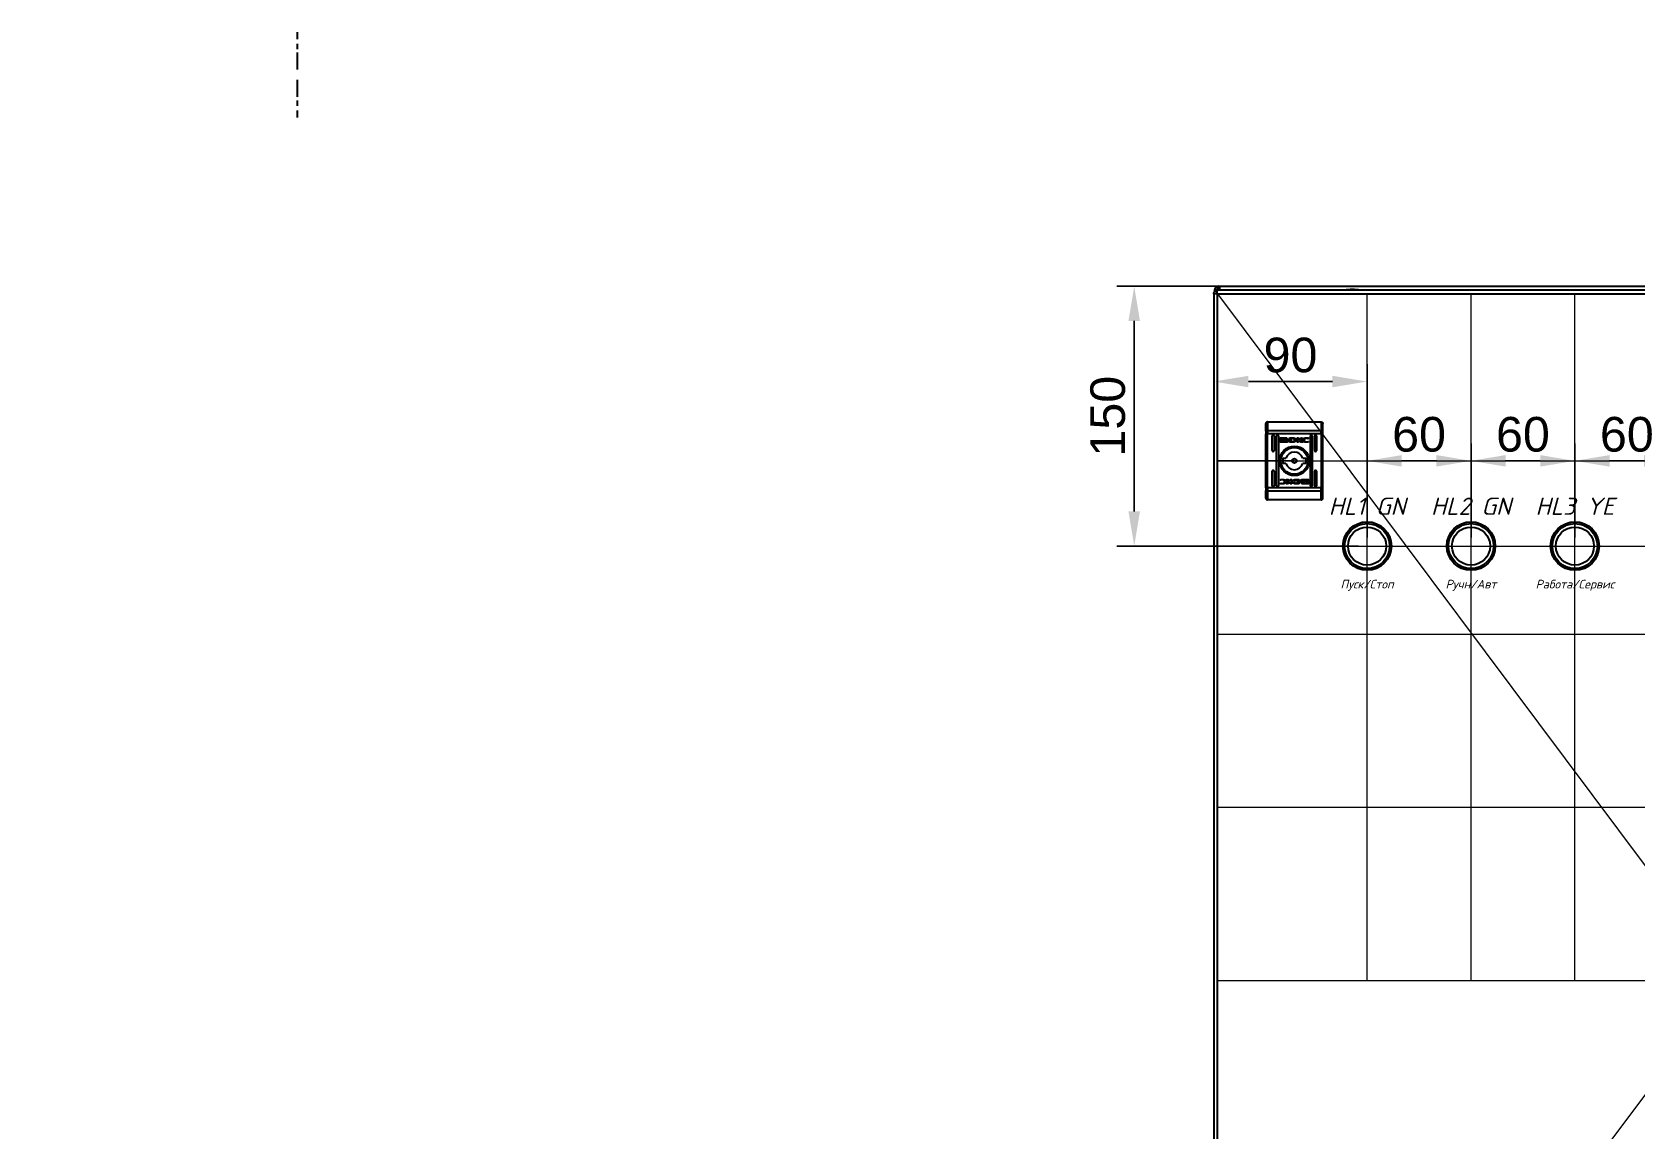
# Model space of a CAD drawing. Header units: millimetres. Extents: x 0 to 53000, y -591 to 24400.
# Drawn here: x 9194 to 10121, y 2709 to 3344 of the extents above; entities that cross this region are included whole.
import ezdxf
from ezdxf.enums import TextEntityAlignment as Align

# ---------------------------------------------------------------- set-up
doc = ezdxf.new("R2010")
doc.units = ezdxf.units.MM
doc.layers.add('Основная', color=7, linetype='Continuous', lineweight=30)
doc.layers.add('Привязки', color=2, linetype='Continuous', lineweight=0, plot=False, transparency=0.8)
doc.layers.add('размеры', color=3, linetype='Continuous')
doc.styles.get("Standard").update_dxf_attribs({"font": 'arial.ttf'})
doc.styles.add('текст', font='isocpeui.ttf')
doc.dimstyles.new('ISO2', dxfattribs={"dimtxt": 20, "dimasz": 20, "dimexe": 10, "dimexo": 5, "dimgap": 5, "dimtad": 1, "dimdec": 4, "dimdsep": 46, "dimlunit": 6, "dimtxsty": 'Standard', "dimcen": 20, "dimadec": 0, "dimazin": 0, "dimtfac": 1, "dimtdec": 4, "dimtmove": 0, "dimatfit": 3, "dimfxl": 1, "dimtolj": 1, "dimtzin": 0, "dimarcsym": 0})

# ---------------------------------------------------------------- blocks, each defined once
blk = doc.blocks.new('КПИ 2-2.5 серая')
at = {"layer": 'Основная', "true_color": 0x939598}
h = blk.add_hatch(dxfattribs=at)
h.set_pattern_fill('AR-B816', color=252)
h.paths.add_polyline_path([(2283.68, 559.35), (2288.88, 559.35), (2288.88, 608.65), (2283.68, 608.65)])
h.paths.add_polyline_path([(2286.28, 587), (2287.86, 587), (2287.86, 584), (2287.86, 581), (2286.28, 581), (2284.71, 581), (2284.71, 584), (2284.71, 587)], flags=16)
h.paths.add_polyline_path([(2285.28, 596.82), (2285.28, 598.82), (2287.28, 598.82), (2287.28, 596.82)], flags=16)
h.paths.add_polyline_path([(2284.87, 603.24, -1), (2287.7, 603.24, -1)], flags=16)
h.paths.add_polyline_path([(2285.28, 571.18), (2287.28, 571.18), (2287.28, 569.18), (2285.28, 569.18)], flags=16)
h.paths.add_polyline_path([(2287.7, 564.76, -1), (2284.87, 564.76, -1)], flags=16)
blk = doc.blocks.new('D22')
at = {"layer": 'Основная'}
h = blk.add_hatch(color=256, dxfattribs=at)
h.dxf.hatch_style = 1
h.paths.add_polyline_path([(-7.8, 10.4), (-8.4, 11.2, 0.236068), (-14, 0, 0.236068), (-8.4, -11.2), (-7.8, -10.4, -0.236068), (-13, 0, -0.236068)])
h.paths.add_polyline_path([(7.8, 10.4), (8.4, 11.2, 0.333333), (-8.4, 11.2), (-7.8, 10.4, -0.333333)])
h.paths.add_polyline_path([(8.4, 11.2), (7.8, 10.4, -0.236068), (13, 0, -0.236068), (7.8, -10.4), (8.4, -11.2, 0.236068), (14, 0, 0.236068)])
h.paths.add_polyline_path([(8.4, -11.2), (7.8, -10.4, -0.333333), (-7.8, -10.4), (-8.4, -11.2, 0.333333)])
for radius in [14, 13, 11]:
    blk.add_circle((0, 0), radius, dxfattribs=at)
at = {"style": 'текст'}
for tag, p in [('НАИМНОВАНИЕ', (0, 23)), ('ЦВЕТ', (0, -22))]:
    blk.add_attdef(tag, text='', height=10, dxfattribs=at).set_placement(p, align=Align.MIDDLE_CENTER)
blk = doc.blocks.new('*D391')
at = {"layer": 'Defpoints', "color": 0, "transparency": 16777216}
for p in [(10025.18, 3096.05), (9965.18, 3046.85), (10025.18, 3046.85)]:
    blk.add_point(p, dxfattribs=at)
at = {"layer": 'размеры', "color": 0, "lineweight": -2, "transparency": 16777216}
for p, q in [((9965.18, 3051.85), (9965.18, 3106.05)), ((10025.18, 3051.85), (10025.18, 3106.05)), ((9985.18, 3096.05), (10005.18, 3096.05))]:
    blk.add_line(p, q, dxfattribs=at)
at = {"layer": 'размеры', "color": 0, "transparency": 16777216}
for points in [[(9985.18, 3099.38), (9985.18, 3092.72), (9965.18, 3096.05)], [(10005.18, 3099.38), (10005.18, 3092.72), (10025.18, 3096.05)]]:
    blk.add_solid(points, dxfattribs=at)
at = {"layer": 'размеры', "color": 0, "transparency": 16777216, "insert": (9995.18, 3111.26), "char_height": 20, "attachment_point": 5}
blk.add_mtext('\\A1;60', dxfattribs=at)
blk = doc.blocks.new('*D392')
at = {"layer": 'Defpoints', "color": 0, "transparency": 16777216}
for p in [(10085.18, 3096.05), (10025.18, 3046.85), (10085.18, 3046.85)]:
    blk.add_point(p, dxfattribs=at)
at = {"layer": 'размеры', "color": 0, "lineweight": -2, "transparency": 16777216}
for p, q in [((10025.18, 3051.85), (10025.18, 3106.05)), ((10085.18, 3051.85), (10085.18, 3106.05)), ((10045.18, 3096.05), (10065.18, 3096.05))]:
    blk.add_line(p, q, dxfattribs=at)
at = {"layer": 'размеры', "color": 0, "transparency": 16777216}
for points in [[(10045.18, 3099.38), (10045.18, 3092.72), (10025.18, 3096.05)], [(10065.18, 3099.38), (10065.18, 3092.72), (10085.18, 3096.05)]]:
    blk.add_solid(points, dxfattribs=at)
at = {"layer": 'размеры', "color": 0, "transparency": 16777216, "insert": (10055.18, 3111.26), "char_height": 20, "attachment_point": 5}
blk.add_mtext('\\A1;60', dxfattribs=at)
blk = doc.blocks.new('*D393')
at = {"layer": 'Defpoints', "color": 0, "transparency": 16777216}
for p in [(10085.18, 3096.05), (10085.18, 3046.85), (10145.18, 3046.85)]:
    blk.add_point(p, dxfattribs=at)
at = {"layer": 'размеры', "color": 0, "lineweight": -2, "transparency": 16777216}
for p, q in [((10085.18, 3051.85), (10085.18, 3106.05)), ((10145.18, 3051.85), (10145.18, 3106.05)), ((10125.18, 3096.05), (10105.18, 3096.05))]:
    blk.add_line(p, q, dxfattribs=at)
at = {"layer": 'размеры', "color": 0, "transparency": 16777216}
for points in [[(10105.18, 3099.38), (10105.18, 3092.72), (10085.18, 3096.05)], [(10125.18, 3099.38), (10125.18, 3092.72), (10145.18, 3096.05)]]:
    blk.add_solid(points, dxfattribs=at)
at = {"layer": 'размеры', "color": 0, "transparency": 16777216, "insert": (10115.18, 3111.26), "char_height": 20, "attachment_point": 5}
blk.add_mtext('\\A1;60', dxfattribs=at)
blk = doc.blocks.new('*D398')
at = {"layer": 'Defpoints', "color": 0, "transparency": 16777216}
for p in [(9876.68, 3141.85), (9876.68, 3046.85), (9965.18, 3046.85)]:
    blk.add_point(p, dxfattribs=at)
at = {"layer": 'размеры', "color": 0, "lineweight": -2, "transparency": 16777216}
for p, q in [((9876.68, 3051.85), (9876.68, 3151.85)), ((9965.18, 3051.85), (9965.18, 3151.85)), ((9945.18, 3141.85), (9896.68, 3141.85))]:
    blk.add_line(p, q, dxfattribs=at)
at = {"layer": 'размеры', "color": 0, "transparency": 16777216}
for points in [[(9896.68, 3145.18), (9896.68, 3138.52), (9876.68, 3141.85)], [(9945.18, 3145.18), (9945.18, 3138.52), (9965.18, 3141.85)]]:
    blk.add_solid(points, dxfattribs=at)
at = {"layer": 'размеры', "color": 0, "transparency": 16777216, "insert": (9920.93, 3157.06), "char_height": 20, "attachment_point": 5}
blk.add_mtext('\\A1;90', dxfattribs=at)
blk = doc.blocks.new('*D400')
at = {"layer": 'Defpoints', "color": 0, "transparency": 16777216}
for p in [(9830.68, 3196.85), (9965.18, 3196.85), (9965.18, 3046.85)]:
    blk.add_point(p, dxfattribs=at)
at = {"layer": 'размеры', "color": 0, "lineweight": -2, "transparency": 16777216}
for p, q in [((9960.18, 3196.85), (9820.68, 3196.85)), ((9830.68, 3066.85), (9830.68, 3176.85)), ((9960.18, 3046.85), (9820.68, 3046.85))]:
    blk.add_line(p, q, dxfattribs=at)
at = {"layer": 'размеры', "color": 0, "transparency": 16777216}
for points in [[(9827.35, 3176.85), (9834.02, 3176.85), (9830.68, 3196.85)], [(9827.35, 3066.85), (9834.02, 3066.85), (9830.68, 3046.85)]]:
    blk.add_solid(points, dxfattribs=at)
at = {"layer": 'размеры', "color": 0, "transparency": 16777216, "insert": (9815.47, 3121.85), "char_height": 20, "attachment_point": 5, "rotation": 90}
blk.add_mtext('\\A1;150', dxfattribs=at)
blk = doc.blocks.new('КПИ 2-1.5 красная')
at = {"layer": 'Основная'}
h = blk.add_hatch(dxfattribs=at)
h.set_pattern_fill('AR-B816', color=1)
h.paths.add_polyline_path([(2253.48, 559.35), (2257.68, 559.35), (2257.68, 608.65), (2253.48, 608.65)])
h.paths.add_polyline_path([(2255.58, 587), (2257.16, 587), (2257.16, 584), (2257.16, 581), (2255.58, 581), (2254.01, 581), (2254.01, 584), (2254.01, 587)], flags=16)
h.paths.add_polyline_path([(2254.58, 596.82), (2254.58, 598.82), (2256.58, 598.82), (2256.58, 596.82)], flags=16)
h.paths.add_polyline_path([(2254.16, 603.24, -1), (2257, 603.24, -1)], flags=16)
h.paths.add_polyline_path([(2256.58, 571.18), (2256.58, 569.18), (2254.58, 569.18), (2254.58, 571.18)], flags=16)
h.paths.add_polyline_path([(2257, 564.76, -1), (2254.16, 564.76, -1)], flags=16)
at = {"style": 'текст'}
blk.add_attdef('№', text='', height=3, dxfattribs=at).set_placement((2, 9), align=Align.MIDDLE_CENTER)

msp = doc.modelspace()

# ---------------------------------------------------------------- linework, layer by layer
at = {"layer": 'Основная', "linetype": 'Continuous'}
for p, q in [((9876.68471, 3192.4489), (9876.68471, 2399.64892)), ((9878.18472, 3192.4489), (9876.68471, 3192.4489)), ((9877.05742, 3194.4489), (9877.05742, 3194.14891)), ((9877.05742, 3194.14891), (9877.05742, 3193.59178)), ((9877.05742, 3194.14891), (9877.59458, 3194.14891)), ((9878.18472, 3192.4489), (9878.78474, 3192.4489)), ((10471.58473, 3194.54892), (9878.78474, 3194.54892)), ((9878.78474, 2399.64892), (9878.78474, 3192.4489)), ((9878.78474, 3192.4489), (10471.58473, 3192.4489)), ((9879.45743, 3196.84891), (9879.75742, 3196.84891)), ((9879.45743, 3195.64889), (9879.75742, 3195.64889)), ((9879.75742, 3196.84891), (10474.35745, 3196.84891)), ((9879.75742, 3195.64889), (9879.75742, 3196.84891)), ((9907.68473, 3118.54879), (9907.68473, 3113.50687)), ((9907.68473, 3118.54879), (9938.68472, 3118.54879)), ((9938.68472, 3118.54879), (9938.68472, 3113.50687)), ((9906.68472, 3113.11786), (9906.68472, 3111.56179)), ((9906.68472, 3111.56179), (9907.68473, 3111.56179)), ((9906.68472, 3080.53584), (9906.68472, 3111.56179)), ((9907.68473, 3113.50687), (9907.68473, 3111.56179)), ((9907.68473, 3113.50687), (9938.68472, 3113.50687)), ((9938.68472, 3111.56179), (9907.68473, 3111.56179)), ((9907.68473, 3080.53584), (9907.68473, 3111.56179)), ((9910.43462, 3102.0488), (9910.43462, 3110.54881)), ((9911.43461, 3110.54881), (9911.43461, 3102.0488)), ((9912.93462, 3081.54879), (9912.93462, 3110.54881)), ((9913.93464, 3110.54881), (9913.93464, 3081.54879)), ((9914.9939, 3107.05949), (9914.9939, 3109.09573)), ((9915.2601, 3109.36589), (9918.47386, 3109.36589)), ((9918.47386, 3106.7896), (9915.2601, 3106.7896)), ((9918.4167, 3109.16181), (9915.85924, 3109.16181)), ((9915.85924, 3109.16181), (9915.85924, 3106.99395)), ((9915.85924, 3106.99395), (9917.3664, 3106.9891)), ((9916.92405, 3107.85336), (9916.92405, 3108.1291)), ((9916.92405, 3107.40606), (9916.92405, 3107.69198)), ((9918.4167, 3108.92392), (9918.4167, 3109.16181)), ((9918.73996, 3108.92392), (9918.4167, 3108.92392)), ((9918.73996, 3109.09573), (9918.73996, 3108.92392)), ((9919.65269, 3108.06672), (9919.65269, 3107.79102)), ((9919.65269, 3107.62961), (9919.65269, 3107.34419)), ((9920.35251, 3109.36589), (9922.0859, 3109.37534)), ((9920.35251, 3106.7896), (9920.35251, 3109.36589)), ((9921.99742, 3106.79908), (9920.35251, 3106.7896)), ((9921.9585, 3109.01807), (9921.32126, 3109.00865)), ((9921.32126, 3109.00865), (9921.32126, 3107.10902)), ((9921.32126, 3107.10902), (9921.90324, 3107.11844)), ((9922.01405, 3106.79908), (9921.99742, 3106.79908)), ((9924.70839, 3106.7896), (9924.70839, 3109.36589)), ((9924.70839, 3109.36589), (9925.61989, 3109.36589)), ((9925.6296, 3106.7896), (9924.70839, 3106.7896)), ((9925.61989, 3109.36589), (9925.61989, 3108.15601)), ((9925.61989, 3108.15601), (9927.25425, 3109.36589)), ((9926.86324, 3106.7896), (9925.6296, 3107.87181)), ((9925.6296, 3107.87181), (9925.6296, 3106.7896)), ((9927.94751, 3109.36589), (9926.39362, 3108.22399)), ((9926.39362, 3108.22399), (9927.9839, 3106.7896)), ((9927.9839, 3106.7896), (9926.86324, 3106.7896)), ((9927.25425, 3109.36589), (9927.94751, 3109.36589)), ((9931.29524, 3108.73876), (9931.17558, 3108.73876)), ((9931.40059, 3107.26528), (9931.28601, 3106.93569)), ((9931.44925, 3109.18311), (9931.29524, 3108.73876)), ((9931.30522, 3107.26528), (9931.40059, 3107.26528)), ((9932.43462, 3081.54879), (9932.43462, 3110.54881)), ((9933.43462, 3110.54881), (9933.43462, 3081.54879)), ((9934.93462, 3102.0488), (9934.93462, 3110.54881)), ((9935.93462, 3110.54881), (9935.93462, 3102.0488)), ((9938.68472, 3111.56179), (9938.68472, 3113.50687)), ((9938.68472, 3111.56179), (9939.68472, 3111.56179)), ((9938.68472, 3111.56179), (9938.68472, 3080.53584)), ((9939.68472, 3111.56179), (9939.68472, 3113.11786)), ((9939.68472, 3080.53584), (9939.68472, 3111.56179)), ((9916.60349, 3097.54879), (9918.3103, 3097.54879)), ((9928.05915, 3097.54879), (9929.76594, 3097.54879)), ((9910.43462, 3081.54879), (9910.43462, 3090.0488)), ((9911.43461, 3090.0488), (9911.43461, 3081.54879)), ((9918.3103, 3094.5488), (9916.60349, 3094.5488)), ((9929.76594, 3094.5488), (9928.05915, 3094.5488)), ((9934.93462, 3081.54879), (9934.93462, 3090.0488)), ((9935.93462, 3090.0488), (9935.93462, 3081.54879)), ((9906.68472, 3080.53584), (9906.68472, 3078.97977)), ((9907.68473, 3080.53584), (9906.68472, 3080.53584)), ((9907.68473, 3080.53584), (9907.68473, 3078.59073)), ((9938.68472, 3080.53584), (9907.68473, 3080.53584)), ((9938.68472, 3078.59073), (9907.68473, 3078.59073)), ((9907.68473, 3078.59073), (9907.68473, 3073.54881)), ((9914.9202, 3082.91448), (9915.07422, 3083.35884)), ((9914.96887, 3084.83232), (9915.08343, 3085.16194)), ((9915.06423, 3084.83232), (9914.96887, 3084.83232)), ((9915.07422, 3083.35884), (9915.19387, 3083.35884)), ((9918.38555, 3085.308), (9919.50621, 3085.308)), ((9919.97584, 3083.87364), (9918.38555, 3085.308)), ((9918.42194, 3082.73174), (9919.97584, 3083.87364)), ((9919.1152, 3082.73174), (9918.42194, 3082.73174)), ((9920.74956, 3083.94159), (9919.1152, 3082.73174)), ((9919.50621, 3085.308), (9920.73985, 3084.22582)), ((9920.73985, 3085.308), (9921.66107, 3085.308)), ((9920.73985, 3084.22582), (9920.73985, 3085.308)), ((9920.74956, 3082.73174), (9920.74956, 3083.94159)), ((9921.66107, 3082.73174), (9920.74956, 3082.73174)), ((9921.66107, 3085.308), (9921.66107, 3082.73174)), ((9926.01695, 3082.73174), (9924.28355, 3082.72226)), ((9924.35541, 3085.29852), (9924.37204, 3085.29852)), ((9924.37204, 3085.29852), (9926.01695, 3085.308)), ((9924.41096, 3083.07953), (9925.04819, 3083.08895)), ((9925.04819, 3084.98858), (9924.46621, 3084.97916)), ((9925.04819, 3083.08895), (9925.04819, 3084.98858)), ((9926.01695, 3085.308), (9926.01695, 3082.73174)), ((9926.71676, 3084.46799), (9926.71676, 3084.75341)), ((9926.71676, 3084.03091), (9926.71676, 3084.30661)), ((9927.62949, 3083.17367), (9927.95274, 3083.17367)), ((9927.62949, 3083.00186), (9927.62949, 3083.17367)), ((9927.89558, 3085.308), (9931.10934, 3085.308)), ((9931.10934, 3082.73174), (9927.89558, 3082.73174)), ((9927.95274, 3083.17367), (9927.95274, 3082.93579)), ((9927.95274, 3082.93579), (9930.51021, 3082.93579)), ((9930.51021, 3085.10364), (9929.00305, 3085.1085)), ((9929.44539, 3084.69157), (9929.44539, 3084.40561)), ((9929.44539, 3084.24423), (9929.44539, 3083.9685)), ((9930.51021, 3082.93579), (9930.51021, 3085.10364)), ((9931.37555, 3085.03811), (9931.37555, 3083.00186)), ((9938.68472, 3078.59073), (9938.68472, 3080.53584)), ((9939.68472, 3080.53584), (9938.68472, 3080.53584)), ((9938.68472, 3073.54881), (9938.68472, 3078.59073)), ((9939.68472, 3078.97977), (9939.68472, 3080.53584)), ((9938.68472, 3073.54881), (9907.68473, 3073.54881))]:
    msp.add_line(p, q, dxfattribs=at)
at = {"layer": 'Основная', "linetype": 'Continuous', "flags": 128}
for points in [[(9907.68473, 3113.50687), (9907.48965, 3113.49938), (9907.30204, 3113.47724), (9907.12916, 3113.4413), (9906.97761, 3113.39293), (9906.85325, 3113.33398), (9906.76083, 3113.26672), (9906.70394, 3113.19373), (9906.68472, 3113.11786)], [(9939.68472, 3113.11786), (9939.66552, 3113.19373), (9939.60861, 3113.26672), (9939.51619, 3113.33398), (9939.39183, 3113.39293), (9939.2403, 3113.4413), (9939.06741, 3113.47724), (9938.87981, 3113.49938), (9938.68472, 3113.50687)], [(9906.68472, 3078.97977), (9906.70394, 3078.90387), (9906.76083, 3078.83088), (9906.85325, 3078.76365), (9906.97761, 3078.7047), (9907.12916, 3078.6563), (9907.30204, 3078.62036), (9907.48965, 3078.59821), (9907.68473, 3078.59073)], [(9938.68472, 3078.59073), (9938.87981, 3078.59821), (9939.06741, 3078.62036), (9939.2403, 3078.6563), (9939.39183, 3078.7047), (9939.51619, 3078.76365), (9939.60861, 3078.83088), (9939.66552, 3078.90387), (9939.68472, 3078.97977)]]:
    msp.add_lwpolyline(points, dxfattribs=at)
at = {"layer": 'Основная', "linetype": 'Continuous'}
for radius in [8.55, 8.05, 7.75, 1.3]:
    msp.add_circle((9923.18472, 3096.0488), radius, dxfattribs=at)
for centre, radius, start, end in [((9879.45743, 3194.4489), 2.4, 90, 180), ((9879.45743, 3194.4489), 1.2, 90, 180), ((9956.98607, 3169.28283), 25.76608, 90.67011106, 101.30585223), ((9956.38338, 3169.28283), 25.76608, 78.69414777, 89.32988894), ((9910.93462, 3110.5488), 0.5, 360, 180), ((9913.43462, 3110.5488), 0.5, 360, 180), ((9932.93462, 3110.5488), 0.5, 0, 180), ((9935.43462, 3110.5488), 0.5, 0, 180), ((9910.93462, 3102.0488), 0.5, 180, 360), ((9923.18472, 3096.0488), 6.75, 167.16041159, 192.83958841), ((9923.18472, 3096.0488), 5.1, 17.10463518, 162.89536482), ((9923.18472, 3096.0488), 6.75, 347.16041159, 12.83958841), ((9935.43462, 3102.0488), 0.5, 180, 0), ((9910.93462, 3090.0488), 0.5, 0, 180), ((9923.18472, 3096.0488), 5.1, 197.10463518, 342.89536482), ((9935.43462, 3090.0488), 0.5, 0, 180), ((9910.93462, 3081.5488), 0.5, 180, 0), ((9913.43462, 3081.5488), 0.5, 180, 360), ((9932.93462, 3081.5488), 0.5, 180, 0), ((9935.43462, 3081.5488), 0.5, 180, 0)]:
    msp.add_arc(centre, radius, start, end, dxfattribs=at)
for points, knots in [([(9876.68471, 3192.4489), (9876.71252, 3192.70757), (9876.76614, 3193.20647), (9877.16736, 3193.84945), (9877.72823, 3194.31038), (9878.30457, 3194.52393), (9878.66416, 3194.54264), (9878.78474, 3194.54892)], [0, 0, 0, 0, 0.235056426, 0.453342722, 0.671617379, 0.889888771, 1, 1, 1, 1]), ([(9877.45054, 3194.0308), (9877.37385, 3194.04214), (9877.10752, 3194.08149), (9877.07826, 3194.12087), (9877.05742, 3194.14891)], [0, 0, 0, 0, 0.287981449, 1, 1, 1, 1]), ([(9878.78474, 3194.54892), (9878.73767, 3194.52111), (9878.6469, 3194.46749), (9878.51254, 3194.06627), (9878.38163, 3193.50539), (9878.27205, 3192.92907), (9878.20665, 3192.56947), (9878.18472, 3192.4489)], [0, 0, 0, 0, 0.235056863, 0.453340602, 0.671614861, 0.889889745, 1, 1, 1, 1]), ([(9879.82791, 3194.54892), (9879.80581, 3194.67154), (9879.75547, 3194.95093), (9879.6769, 3195.31685), (9879.59217, 3195.59488), (9879.53568, 3195.63089), (9879.50744, 3195.64889)], [0, 0, 0, 0, 0.206815686, 0.471214142, 0.735608071, 1, 1, 1, 1]), ([(9879.75742, 3196.84891), (9879.78546, 3196.81284), (9879.84153, 3196.74068), (9879.92563, 3196.18568), (9880.00973, 3195.39237), (9880.0658, 3194.76339), (9880.09383, 3194.4489)], [0, 0, 0, 0, 0.249997807, 0.499998065, 0.749998323, 1, 1, 1, 1]), ([(9907.68473, 3118.54879), (9907.55583, 3118.53476), (9907.35965, 3118.51341), (9907.12661, 3118.38607), (9906.93404, 3118.22901), (9906.78916, 3118.01977), (9906.69989, 3117.77389), (9906.68997, 3117.62674), (9906.68472, 3117.54881)], [0, 0, 0, 0, 0.242744328, 0.369464461, 0.499575455, 0.715712425, 0.849427422, 1, 1, 1, 1]), ([(9906.68472, 3113.11786), (9906.68472, 3114.06771), (9906.68472, 3115.96741), (9906.68472, 3117.02167), (9906.68472, 3117.54881)], [0, 0, 0, 0, 0.499999311, 1, 1, 1, 1]), ([(9938.68472, 3118.54879), (9938.81359, 3118.53475), (9939.00975, 3118.51338), (9939.24281, 3118.38611), (9939.43535, 3118.22904), (9939.58028, 3118.01982), (9939.66952, 3117.77391), (9939.67946, 3117.62675), (9939.68472, 3117.54881)], [0, 0, 0, 0, 0.2427098349, 0.3694307987, 0.499543122, 0.7156708611, 0.8494064596, 1, 1, 1, 1]), ([(9939.68472, 3113.11786), (9939.68472, 3114.06771), (9939.68472, 3115.96741), (9939.68472, 3117.02167), (9939.68472, 3117.54881)], [0, 0, 0, 0, 0.499999311, 1, 1, 1, 1]), ([(9914.9939, 3109.09573), (9914.99762, 3109.12988), (9915.00466, 3109.19458), (9915.05679, 3109.27713), (9915.12789, 3109.33587), (9915.20052, 3109.36287), (9915.24544, 3109.36515), (9915.2601, 3109.36589)], [0, 0, 0, 0, 0.242988497, 0.460434465, 0.678493067, 0.89514379, 1, 1, 1, 1]), ([(9915.2601, 3106.7896), (9915.22589, 3106.79351), (9915.16228, 3106.80078), (9915.082, 3106.85313), (9915.02479, 3106.92331), (9914.9972, 3106.99679), (9914.99475, 3107.04337), (9914.9939, 3107.05949)], [0, 0, 0, 0, 0.243405882, 0.452680923, 0.666532949, 0.884637471, 1, 1, 1, 1]), ([(9916.92405, 3108.1291), (9916.95048, 3108.07716), (9917.01834, 3107.94387), (9917.26372, 3107.74719), (9917.70013, 3107.55829), (9918.08075, 3107.53221), (9918.30253, 3107.51702)], [0, 0, 0, 0, 0.109734951, 0.28164705, 0.581440176, 1, 1, 1, 1]), ([(9918.30253, 3107.24128), (9918.16879, 3107.24735), (9917.80257, 3107.26396), (9917.36403, 3107.40738), (9917.03979, 3107.64328), (9916.9616, 3107.78521), (9916.92405, 3107.85336)], [0, 0, 0, 0, 0.254051681, 0.695713106, 0.853882093, 1, 1, 1, 1]), ([(9916.92405, 3107.69198), (9916.95039, 3107.64012), (9917.01798, 3107.50701), (9917.26274, 3107.31049), (9917.69912, 3107.12111), (9918.0801, 3107.09492), (9918.30253, 3107.07964)], [0, 0, 0, 0, 0.109529552, 0.2810786368, 0.5802834601, 1, 1, 1, 1]), ([(9917.3664, 3106.9891), (9917.30725, 3107.02069), (9917.20381, 3107.07594), (9917.05213, 3107.19906), (9916.96207, 3107.31173), (9916.92845, 3107.39514), (9916.92405, 3107.40606)], [0, 0, 0, 0, 0.323284152, 0.565348116, 0.943089263, 1, 1, 1, 1]), ([(9917.11639, 3108.21087), (9917.14866, 3108.26872), (9917.22972, 3108.41403), (9917.49308, 3108.61031), (9917.86644, 3108.75495), (9918.16214, 3108.77277), (9918.30253, 3108.78123)], [0, 0, 0, 0, 0.142892063, 0.358926877, 0.6956561, 1, 1, 1, 1]), ([(9917.17185, 3108.10263), (9917.16628, 3108.11129), (9917.15513, 3108.12862), (9917.13552, 3108.16426), (9917.124, 3108.19234), (9917.11639, 3108.21087)], [0, 0, 0, 0, 0.253511014, 0.507330446, 1, 1, 1, 1]), ([(9918.30253, 3108.57226), (9918.16832, 3108.56435), (9917.86235, 3108.54634), (9917.4781, 3108.39835), (9917.25108, 3108.21293), (9917.18341, 3108.11872), (9917.17185, 3108.10263)], [0, 0, 0, 0, 0.318041871, 0.7250565, 0.953031019, 1, 1, 1, 1]), ([(9917.21918, 3108.04145), (9917.29159, 3108.10846), (9917.47733, 3108.28033), (9917.86203, 3108.41944), (9918.15888, 3108.43918), (9918.30253, 3108.44873)], [0, 0, 0, 0, 0.247998021, 0.636123633, 1, 1, 1, 1]), ([(9917.33124, 3107.94048), (9917.32069, 3107.94842), (9917.29961, 3107.96429), (9917.26127, 3107.99705), (9917.23568, 3108.02404), (9917.21918, 3108.04145)], [0, 0, 0, 0, 0.262060633, 0.524075232, 1, 1, 1, 1]), ([(9918.30253, 3108.23951), (9918.1684, 3108.23149), (9917.94933, 3108.21838), (9917.61492, 3108.12291), (9917.43715, 3108.00859), (9917.33124, 3107.94048)], [0, 0, 0, 0, 0.389546597, 0.636284488, 1, 1, 1, 1]), ([(9917.43024, 3107.87789), (9917.55142, 3107.93895), (9917.74772, 3108.03784), (9918.04846, 3108.09641), (9918.21729, 3108.10312), (9918.30253, 3108.10651)], [0, 0, 0, 0, 0.444087433, 0.719342257, 1, 1, 1, 1]), ([(9917.6596, 3107.78297), (9917.62791, 3107.79342), (9917.57275, 3107.81159), (9917.49623, 3107.84368), (9917.45227, 3107.86647), (9917.43024, 3107.87789)], [0, 0, 0, 0, 0.402560198, 0.700676114, 1, 1, 1, 1]), ([(9918.30253, 3107.89729), (9918.23578, 3107.89524), (9918.10227, 3107.89112), (9917.88515, 3107.85763), (9917.74063, 3107.8098), (9917.6596, 3107.78297)], [0, 0, 0, 0, 0.305180786, 0.610401403, 1, 1, 1, 1]), ([(9918.30253, 3108.78123), (9918.43685, 3108.77341), (9918.74325, 3108.75557), (9919.1154, 3108.61005), (9919.38545, 3108.40174), (9919.46161, 3108.25674), (9919.49769, 3108.18804)], [0, 0, 0, 0, 0.286545345, 0.653646609, 0.835899066, 1, 1, 1, 1]), ([(9919.43907, 3108.09414), (9919.38434, 3108.15948), (9919.24592, 3108.32476), (9918.85366, 3108.52214), (9918.51318, 3108.5531), (9918.30253, 3108.57226)], [0, 0, 0, 0, 0.19954381, 0.504757253, 1, 1, 1, 1]), ([(9918.30253, 3108.44873), (9918.43617, 3108.44036), (9918.74104, 3108.42127), (9919.13087, 3108.28268), (9919.32279, 3108.10046), (9919.38954, 3108.0371)], [0, 0, 0, 0, 0.337361803, 0.76956186, 1, 1, 1, 1]), ([(9919.27402, 3107.94048), (9919.16967, 3108.00767), (9918.98687, 3108.12537), (9918.65146, 3108.21933), (9918.43062, 3108.2321), (9918.30253, 3108.23951)], [0, 0, 0, 0, 0.358474235, 0.627916708, 1, 1, 1, 1]), ([(9918.30253, 3108.10651), (9918.43674, 3108.09861), (9918.65442, 3108.0858), (9918.94825, 3108.00094), (9919.09729, 3107.92026), (9919.17284, 3107.87935)], [0, 0, 0, 0, 0.442208371, 0.717210245, 1, 1, 1, 1]), ([(9918.30253, 3107.51702), (9918.43621, 3107.52312), (9918.80238, 3107.53984), (9919.24856, 3107.68439), (9919.5509, 3107.91065), (9919.62641, 3108.02643), (9919.65269, 3108.06672)], [0, 0, 0, 0, 0.2653927254, 0.7269637171, 0.9049876353, 1, 1, 1, 1]), ([(9918.94116, 3107.78494), (9918.87781, 3107.80632), (9918.75115, 3107.84906), (9918.53661, 3107.88855), (9918.38618, 3107.89417), (9918.30253, 3107.89729)], [0, 0, 0, 0, 0.307557839, 0.61496426, 1, 1, 1, 1]), ([(9919.65269, 3107.79102), (9919.61443, 3107.73616), (9919.51134, 3107.58831), (9919.18099, 3107.38693), (9918.75583, 3107.26065), (9918.43003, 3107.24673), (9918.30253, 3107.24128)], [0, 0, 0, 0, 0.131663864, 0.354823634, 0.747510677, 1, 1, 1, 1]), ([(9918.30253, 3107.07964), (9918.43621, 3107.08575), (9918.8023, 3107.1025), (9919.24843, 3107.24699), (9919.55078, 3107.47332), (9919.62636, 3107.58922), (9919.65269, 3107.62961)], [0, 0, 0, 0, 0.26536727, 0.726722933, 0.90478421, 1, 1, 1, 1]), ([(9918.47386, 3109.36589), (9918.50808, 3109.36198), (9918.57165, 3109.35472), (9918.6518, 3109.3023), (9918.70897, 3109.23217), (9918.73665, 3109.15861), (9918.73911, 3109.11192), (9918.73996, 3109.09573)], [0, 0, 0, 0, 0.243416669, 0.45216923, 0.665857166, 0.884169747, 1, 1, 1, 1]), ([(9919.65269, 3107.34419), (9919.62211, 3107.30172), (9919.52316, 3107.1643), (9919.17878, 3106.95364), (9918.80321, 3106.80674), (9918.52491, 3106.79226), (9918.47386, 3106.7896)], [0, 0, 0, 0, 0.116514396, 0.377014761, 0.885714529, 1, 1, 1, 1]), ([(9919.17284, 3107.87935), (9919.14295, 3107.86449), (9919.09063, 3107.83849), (9919.01278, 3107.80803), (9918.96505, 3107.79264), (9918.94116, 3107.78494)], [0, 0, 0, 0, 0.399523811, 0.69937527, 1, 1, 1, 1]), ([(9919.38954, 3108.0371), (9919.38025, 3108.02785), (9919.36168, 3108.00935), (9919.32369, 3107.97634), (9919.29354, 3107.95457), (9919.27402, 3107.94048)], [0, 0, 0, 0, 0.260628317, 0.521298286, 1, 1, 1, 1]), ([(9919.49769, 3108.18804), (9919.49338, 3108.17966), (9919.48476, 3108.16288), (9919.46594, 3108.13103), (9919.44972, 3108.10877), (9919.43907, 3108.09414)], [0, 0, 0, 0, 0.255179182, 0.510468942, 1, 1, 1, 1]), ([(9921.90324, 3107.11844), (9922.03639, 3107.1219), (9922.31589, 3107.12917), (9922.67374, 3107.19023), (9922.93882, 3107.34358), (9923.09529, 3107.54366), (9923.17437, 3107.80094), (9923.18129, 3107.98771), (9923.18471, 3108.08028)], [0, 0, 0, 0, 0.214953138, 0.451249058, 0.574934837, 0.699379834, 0.850992763, 1, 1, 1, 1]), ([(9922.35725, 3108.98341), (9922.29116, 3108.99145), (9922.19188, 3109.00354), (9922.05879, 3109.01403), (9921.99194, 3109.01672), (9921.9585, 3109.01807)], [0, 0, 0, 0, 0.4987394484, 0.7492699426, 1, 1, 1, 1]), ([(9922.42371, 3106.81118), (9922.35547, 3106.80829), (9922.2531, 3106.80396), (9922.11653, 3106.79994), (9922.04821, 3106.79937), (9922.01405, 3106.79908)], [0, 0, 0, 0, 0.499920504, 0.749925379, 1, 1, 1, 1]), ([(9922.0859, 3109.37534), (9922.21943, 3109.37347), (9922.48654, 3109.36974), (9922.86334, 3109.32405), (9923.22037, 3109.25452), (9923.42784, 3109.15781), (9923.53286, 3109.10885)], [0, 0, 0, 0, 0.26957948, 0.539247634, 0.766750226, 1, 1, 1, 1]), ([(9923.18471, 3108.08028), (9923.18047, 3108.21584), (9923.17417, 3108.41747), (9923.06551, 3108.66603), (9922.90085, 3108.82318), (9922.65324, 3108.92247), (9922.46088, 3108.96208), (9922.35725, 3108.98341)], [0, 0, 0, 0, 0.290492878, 0.432083356, 0.574715434, 0.770890826, 1, 1, 1, 1]), ([(9923.08738, 3106.88327), (9923.02176, 3106.87067), (9922.89061, 3106.84549), (9922.66859, 3106.82456), (9922.51286, 3106.81605), (9922.42371, 3106.81118)], [0, 0, 0, 0, 0.299776475, 0.59916476, 1, 1, 1, 1]), ([(9923.53286, 3109.10885), (9923.6441, 3109.03302), (9923.86725, 3108.8809), (9924.10447, 3108.57217), (9924.22075, 3108.22592), (9924.2091, 3107.88625), (9924.08514, 3107.56291), (9923.85444, 3107.2683), (9923.51571, 3107.01728), (9923.23378, 3106.92908), (9923.08738, 3106.88327)], [0, 0, 0, 0, 0.132052005, 0.264905064, 0.37507248, 0.485472814, 0.592479828, 0.710766379, 0.849799284, 1, 1, 1, 1]), ([(9927.81853, 3108.11089), (9927.82423, 3108.17842), (9927.83685, 3108.32767), (9927.96226, 3108.58426), (9928.26255, 3108.9013), (9928.90934, 3109.24701), (9929.59427, 3109.38742), (9930.0618, 3109.3972), (9930.15634, 3109.39918)], [0, 0, 0, 0, 0.069720942, 0.154088284, 0.289464965, 0.515619808, 0.902057427, 1, 1, 1, 1]), ([(9930.14688, 3106.75658), (9930.01361, 3106.75892), (9929.54571, 3106.76713), (9928.91524, 3106.86163), (9928.33784, 3107.1297), (9928.01346, 3107.42432), (9927.84125, 3107.77039), (9927.82532, 3108.00908), (9927.81853, 3108.11089)], [0, 0, 0, 0, 0.133264155, 0.467896572, 0.626952913, 0.76232603, 0.898627809, 1, 1, 1, 1]), ([(9930.18003, 3109.062), (9930.04563, 3109.0531), (9929.73969, 3109.03285), (9929.33474, 3108.8609), (9929.03751, 3108.59993), (9928.87332, 3108.32692), (9928.85388, 3108.13881), (9928.84465, 3108.04949)], [0, 0, 0, 0, 0.218307457, 0.496938685, 0.695436402, 0.855395532, 1, 1, 1, 1]), ([(9928.84465, 3108.04949), (9928.85345, 3107.96203), (9928.8711, 3107.7867), (9929.02066, 3107.52157), (9929.29318, 3107.26618), (9929.70219, 3107.07382), (9930.02095, 3107.04919), (9930.18003, 3107.0369)], [0, 0, 0, 0, 0.141609512, 0.283886787, 0.483106359, 0.742022979, 1, 1, 1, 1]), ([(9931.28601, 3106.93569), (9931.15772, 3106.89803), (9930.90894, 3106.82499), (9930.52592, 3106.76782), (9930.27366, 3106.76034), (9930.14688, 3106.75658)], [0, 0, 0, 0, 0.34621508, 0.671407747, 1, 1, 1, 1]), ([(9930.15634, 3109.39918), (9930.28981, 3109.39539), (9930.55677, 3109.3878), (9930.99297, 3109.32571), (9931.28492, 3109.23447), (9931.44925, 3109.18311)], [0, 0, 0, 0, 0.304141602, 0.608330571, 1, 1, 1, 1]), ([(9931.17558, 3108.73876), (9931.06167, 3108.81185), (9930.86823, 3108.93597), (9930.5254, 3109.03993), (9930.30567, 3109.05397), (9930.18003, 3109.062)], [0, 0, 0, 0, 0.380134134, 0.645568931, 1, 1, 1, 1]), ([(9930.18003, 3107.0369), (9930.31382, 3107.04143), (9930.57215, 3107.05018), (9930.95264, 3107.12555), (9931.18689, 3107.21838), (9931.30522, 3107.26528)], [0, 0, 0, 0, 0.347062937, 0.670173613, 1, 1, 1, 1]), ([(9906.68472, 3074.54879), (9906.68472, 3075.07592), (9906.68472, 3076.13019), (9906.68472, 3078.02991), (9906.68472, 3078.97977)], [0, 0, 0, 0, 0.499998739, 1, 1, 1, 1]), ([(9916.21311, 3082.69842), (9916.07965, 3082.70223), (9915.81269, 3082.70984), (9915.37648, 3082.77187), (9915.08453, 3082.86312), (9914.9202, 3082.91448)], [0, 0, 0, 0, 0.304143349, 0.6083297, 1, 1, 1, 1]), ([(9916.18942, 3085.0607), (9916.05564, 3085.05616), (9915.79731, 3085.0474), (9915.41681, 3084.9721), (9915.18256, 3084.87923), (9915.06423, 3084.83232)], [0, 0, 0, 0, 0.34706167, 0.670166057, 1, 1, 1, 1]), ([(9915.08343, 3085.16194), (9915.21172, 3085.19959), (9915.46051, 3085.2726), (9915.84352, 3085.32978), (9916.09578, 3085.33726), (9916.22256, 3085.34102)], [0, 0, 0, 0, 0.3462232582, 0.6714054609, 1, 1, 1, 1]), ([(9915.19387, 3083.35884), (9915.30778, 3083.28576), (9915.50123, 3083.16166), (9915.84404, 3083.05766), (9916.06378, 3083.04362), (9916.18942, 3083.0356)], [0, 0, 0, 0, 0.380109763, 0.645567382, 1, 1, 1, 1]), ([(9917.5248, 3084.04813), (9917.516, 3084.1356), (9917.49834, 3084.31093), (9917.34878, 3084.57605), (9917.07627, 3084.83146), (9916.66725, 3085.02381), (9916.3485, 3085.04842), (9916.18942, 3085.0607)], [0, 0, 0, 0, 0.141611912, 0.283890236, 0.483105458, 0.742031298, 1, 1, 1, 1]), ([(9916.18942, 3083.0356), (9916.32382, 3083.04449), (9916.62978, 3083.06474), (9917.03469, 3083.23673), (9917.33196, 3083.49767), (9917.49613, 3083.7707), (9917.51557, 3083.95882), (9917.5248, 3084.04813)], [0, 0, 0, 0, 0.218305366, 0.496940237, 0.695425236, 0.855396917, 1, 1, 1, 1]), ([(9918.55093, 3083.98671), (9918.54521, 3083.91918), (9918.53259, 3083.76993), (9918.40718, 3083.51334), (9918.10691, 3083.19629), (9917.46011, 3082.85057), (9916.77518, 3082.71025), (9916.30765, 3082.70041), (9916.21311, 3082.69842)], [0, 0, 0, 0, 0.069721989, 0.154089727, 0.289463593, 0.515619499, 0.902061765, 1, 1, 1, 1]), ([(9916.22256, 3085.34102), (9916.35583, 3085.33868), (9916.82373, 3085.33047), (9917.45421, 3085.23601), (9918.03161, 3084.96792), (9918.35601, 3084.6733), (9918.52817, 3084.32721), (9918.54412, 3084.08852), (9918.55093, 3083.98671)], [0, 0, 0, 0, 0.133262758, 0.467894754, 0.626949428, 0.762321127, 0.89862826, 1, 1, 1, 1]), ([(9922.83659, 3082.98875), (9922.72535, 3083.06458), (9922.5022, 3083.2167), (9922.26497, 3083.52543), (9922.14871, 3083.87168), (9922.16035, 3084.21136), (9922.28432, 3084.5347), (9922.515, 3084.82932), (9922.85374, 3085.08034), (9923.13565, 3085.16853), (9923.28205, 3085.21433)], [0, 0, 0, 0, 0.132052707, 0.264906473, 0.375083778, 0.48547492, 0.592482503, 0.710777451, 0.849811095, 1, 1, 1, 1]), ([(9924.28355, 3082.72226), (9924.15002, 3082.72414), (9923.88292, 3082.7279), (9923.50611, 3082.77354), (9923.14909, 3082.84308), (9922.94162, 3082.93979), (9922.83659, 3082.98875)], [0, 0, 0, 0, 0.2695805714, 0.5392468583, 0.7667498329, 1, 1, 1, 1]), ([(9924.46621, 3084.97916), (9924.33307, 3084.97571), (9924.05355, 3084.96848), (9923.69572, 3084.90735), (9923.43061, 3084.75404), (9923.27418, 3084.55393), (9923.19508, 3084.29667), (9923.18815, 3084.1099), (9923.18471, 3084.01732)], [0, 0, 0, 0, 0.214950529, 0.451247963, 0.574946359, 0.699380329, 0.850976785, 1, 1, 1, 1]), ([(9923.18471, 3084.01732), (9923.18897, 3083.88176), (9923.19531, 3083.68014), (9923.3039, 3083.43155), (9923.46863, 3083.27447), (9923.7162, 3083.17511), (9923.90857, 3083.13552), (9924.0122, 3083.11419)], [0, 0, 0, 0, 0.29049461, 0.43207562, 0.574707639, 0.77089143, 1, 1, 1, 1]), ([(9923.28205, 3085.21433), (9923.34767, 3085.22693), (9923.47882, 3085.2521), (9923.70085, 3085.27304), (9923.85659, 3085.28155), (9923.94574, 3085.28642)], [0, 0, 0, 0, 0.299807184, 0.599137921, 1, 1, 1, 1]), ([(9923.94574, 3085.28642), (9924.01398, 3085.28931), (9924.11635, 3085.29364), (9924.25292, 3085.29766), (9924.32124, 3085.29823), (9924.35541, 3085.29852)], [0, 0, 0, 0, 0.499920504, 0.749925379, 1, 1, 1, 1]), ([(9924.0122, 3083.11419), (9924.07828, 3083.10616), (9924.17756, 3083.09409), (9924.31066, 3083.0836), (9924.37752, 3083.08089), (9924.41096, 3083.07953)], [0, 0, 0, 0, 0.498659468, 0.749265317, 1, 1, 1, 1]), ([(9926.71676, 3084.75341), (9926.74733, 3084.79589), (9926.84625, 3084.93334), (9927.19067, 3085.14397), (9927.56623, 3085.29086), (9927.84453, 3085.30534), (9927.89558, 3085.308)], [0, 0, 0, 0, 0.116517518, 0.377025455, 0.885715183, 1, 1, 1, 1]), ([(9928.06693, 3085.01796), (9927.93325, 3085.01184), (9927.56716, 3084.99509), (9927.12102, 3084.8506), (9926.81867, 3084.62428), (9926.7431, 3084.50837), (9926.71676, 3084.46799)], [0, 0, 0, 0, 0.26536727, 0.726722933, 0.90478421, 1, 1, 1, 1]), ([(9926.71676, 3084.30661), (9926.75501, 3084.36146), (9926.85809, 3084.5093), (9927.18846, 3084.71065), (9927.61362, 3084.83695), (9927.93942, 3084.85087), (9928.06693, 3084.85631)], [0, 0, 0, 0, 0.1316377297, 0.3548162839, 0.7475078006, 1, 1, 1, 1]), ([(9928.06693, 3084.58061), (9927.93325, 3084.57449), (9927.56707, 3084.55774), (9927.12088, 3084.41322), (9926.81857, 3084.18695), (9926.74304, 3084.07119), (9926.71676, 3084.03091)], [0, 0, 0, 0, 0.265398127, 0.726975815, 0.905002316, 1, 1, 1, 1]), ([(9926.87177, 3083.90955), (9926.87607, 3083.91795), (9926.88469, 3083.93475), (9926.90351, 3083.96659), (9926.91973, 3083.98884), (9926.93039, 3084.00346)], [0, 0, 0, 0, 0.255412683, 0.510698002, 1, 1, 1, 1]), ([(9928.06693, 3083.3164), (9927.93261, 3083.32421), (9927.6262, 3083.34202), (9927.25404, 3083.48754), (9926.984, 3083.69586), (9926.90785, 3083.84085), (9926.87177, 3083.90955)], [0, 0, 0, 0, 0.286543269, 0.653654571, 0.835898988, 1, 1, 1, 1]), ([(9926.93039, 3084.00346), (9926.98511, 3083.93812), (9927.12353, 3083.77285), (9927.51578, 3083.57545), (9927.85627, 3083.54451), (9928.06693, 3083.52537)], [0, 0, 0, 0, 0.199544343, 0.504748332, 1, 1, 1, 1]), ([(9926.97992, 3084.06053), (9926.98921, 3084.06977), (9927.00778, 3084.08824), (9927.04576, 3084.12125), (9927.0759, 3084.14302), (9927.09542, 3084.15712)], [0, 0, 0, 0, 0.260546987, 0.521273474, 1, 1, 1, 1]), ([(9928.06693, 3083.64887), (9927.93328, 3083.65725), (9927.62841, 3083.67637), (9927.23857, 3083.81494), (9927.04666, 3083.99716), (9926.97992, 3084.06053)], [0, 0, 0, 0, 0.337362809, 0.769572428, 1, 1, 1, 1]), ([(9927.09542, 3084.15712), (9927.19978, 3084.08993), (9927.38258, 3083.97224), (9927.71798, 3083.87826), (9927.93883, 3083.86551), (9928.06693, 3083.85811)], [0, 0, 0, 0, 0.358483134, 0.627909014, 1, 1, 1, 1]), ([(9927.1966, 3084.21825), (9927.22649, 3084.23312), (9927.2788, 3084.25915), (9927.35667, 3084.28956), (9927.40439, 3084.30495), (9927.42828, 3084.31266)], [0, 0, 0, 0, 0.399626309, 0.699377051, 1, 1, 1, 1]), ([(9928.06693, 3083.99112), (9927.93271, 3083.99903), (9927.71504, 3084.01185), (9927.42119, 3084.09665), (9927.27216, 3084.17734), (9927.1966, 3084.21825)], [0, 0, 0, 0, 0.442205994, 0.717197084, 1, 1, 1, 1]), ([(9927.42828, 3084.31266), (9927.49163, 3084.29129), (9927.6183, 3084.24857), (9927.83284, 3084.20908), (9927.98328, 3084.20346), (9928.06693, 3084.20033)], [0, 0, 0, 0, 0.3075415213, 0.6149676867, 1, 1, 1, 1]), ([(9927.89558, 3082.73174), (9927.86137, 3082.73565), (9927.79782, 3082.74292), (9927.71765, 3082.79528), (9927.66048, 3082.86543), (9927.6328, 3082.93898), (9927.63034, 3082.98568), (9927.62949, 3083.00186)], [0, 0, 0, 0, 0.243365739, 0.452126842, 0.665831312, 0.884160785, 1, 1, 1, 1]), ([(9929.44539, 3084.40561), (9929.41905, 3084.45748), (9929.35145, 3084.59058), (9929.10674, 3084.78716), (9928.67032, 3084.97647), (9928.28935, 3085.00267), (9928.06693, 3085.01796)], [0, 0, 0, 0, 0.10952979, 0.281084765, 0.580282549, 1, 1, 1, 1]), ([(9928.06693, 3084.85631), (9928.20066, 3084.85025), (9928.56687, 3084.83363), (9929.00545, 3084.69028), (9929.32965, 3084.45431), (9929.40784, 3084.31238), (9929.44539, 3084.24423)], [0, 0, 0, 0, 0.254052136, 0.695708121, 0.853881831, 1, 1, 1, 1]), ([(9929.44539, 3083.9685), (9929.41895, 3084.02043), (9929.3511, 3084.15372), (9929.10573, 3084.35041), (9928.66932, 3084.5393), (9928.2887, 3084.5654), (9928.06693, 3084.58061)], [0, 0, 0, 0, 0.109735447, 0.281641283, 0.581435763, 1, 1, 1, 1]), ([(9928.06693, 3084.20033), (9928.13368, 3084.20238), (9928.26719, 3084.20646), (9928.4843, 3084.24001), (9928.62882, 3084.28784), (9928.70985, 3084.31466)], [0, 0, 0, 0, 0.305177004, 0.610403267, 1, 1, 1, 1]), ([(9928.93921, 3084.21971), (9928.81803, 3084.15865), (9928.62173, 3084.05975), (9928.32099, 3084.00118), (9928.15216, 3083.9945), (9928.06693, 3083.99112)], [0, 0, 0, 0, 0.444088515, 0.719360024, 1, 1, 1, 1]), ([(9928.06693, 3083.85811), (9928.20105, 3083.86613), (9928.42013, 3083.87922), (9928.75453, 3083.97469), (9928.9323, 3084.08901), (9929.03822, 3084.15712)], [0, 0, 0, 0, 0.389544761, 0.636283394, 1, 1, 1, 1]), ([(9929.15026, 3084.05615), (9929.07785, 3083.98914), (9928.89212, 3083.81726), (9928.50742, 3083.67815), (9928.21057, 3083.65842), (9928.06693, 3083.64887)], [0, 0, 0, 0, 0.247990766, 0.636120122, 1, 1, 1, 1]), ([(9928.06693, 3083.52537), (9928.20114, 3083.53327), (9928.5071, 3083.55128), (9928.89132, 3083.69931), (9929.11839, 3083.88465), (9929.18603, 3083.97887), (9929.19758, 3083.99497)], [0, 0, 0, 0, 0.318049698, 0.725063393, 0.95303688, 1, 1, 1, 1]), ([(9929.25305, 3083.88672), (9929.22078, 3083.82889), (9929.13972, 3083.6836), (9928.87639, 3083.48726), (9928.50301, 3083.34265), (9928.20731, 3083.32485), (9928.06693, 3083.3164)], [0, 0, 0, 0, 0.1428696976, 0.3589123917, 0.6956656506, 1, 1, 1, 1]), ([(9928.70985, 3084.31466), (9928.74154, 3084.30422), (9928.7967, 3084.28604), (9928.8732, 3084.25391), (9928.91718, 3084.23112), (9928.93921, 3084.21971)], [0, 0, 0, 0, 0.402486016, 0.700635576, 1, 1, 1, 1]), ([(9929.00305, 3085.1085), (9929.0622, 3085.07692), (9929.16564, 3085.02169), (9929.31732, 3084.89855), (9929.40734, 3084.78587), (9929.44099, 3084.70248), (9929.44539, 3084.69157)], [0, 0, 0, 0, 0.323275648, 0.565332702, 0.943130827, 1, 1, 1, 1]), ([(9929.03822, 3084.15712), (9929.04875, 3084.14919), (9929.06984, 3084.13333), (9929.10818, 3084.10059), (9929.13376, 3084.07357), (9929.15026, 3084.05615)], [0, 0, 0, 0, 0.261876062, 0.523979391, 1, 1, 1, 1]), ([(9929.19758, 3083.99497), (9929.20316, 3083.98631), (9929.21432, 3083.96899), (9929.23395, 3083.93336), (9929.24545, 3083.90527), (9929.25305, 3083.88672)], [0, 0, 0, 0, 0.253569622, 0.507168225, 1, 1, 1, 1]), ([(9931.10934, 3085.308), (9931.14355, 3085.3041), (9931.20717, 3085.29685), (9931.28745, 3085.24449), (9931.34464, 3085.1743), (9931.37224, 3085.10082), (9931.3747, 3085.05423), (9931.37555, 3085.03811)], [0, 0, 0, 0, 0.243413948, 0.452647696, 0.666543561, 0.884569592, 1, 1, 1, 1]), ([(9931.37555, 3083.00186), (9931.37183, 3082.96773), (9931.36479, 3082.90304), (9931.31265, 3082.82049), (9931.24156, 3082.76174), (9931.16893, 3082.7347), (9931.124, 3082.73247), (9931.10934, 3082.73174)], [0, 0, 0, 0, 0.242918928, 0.460365167, 0.678496671, 0.895114179, 1, 1, 1, 1]), ([(9939.68472, 3074.54879), (9939.68472, 3075.07592), (9939.68472, 3076.13019), (9939.68472, 3078.02991), (9939.68472, 3078.97977)], [0, 0, 0, 0, 0.499998739, 1, 1, 1, 1]), ([(9906.68472, 3074.54879), (9906.68999, 3074.47086), (9906.69994, 3074.3237), (9906.78918, 3074.07781), (9906.93406, 3073.86855), (9907.12665, 3073.71152), (9907.35968, 3073.5842), (9907.55586, 3073.56284), (9907.68473, 3073.54881)], [0, 0, 0, 0, 0.150576602, 0.284312493, 0.500450597, 0.630551329, 0.757289634, 1, 1, 1, 1]), ([(9938.68472, 3073.54881), (9938.81361, 3073.56283), (9939.0098, 3073.58419), (9939.24283, 3073.71153), (9939.43539, 3073.86859), (9939.58029, 3074.07784), (9939.66954, 3074.32372), (9939.67946, 3074.47087), (9939.68472, 3074.54879)], [0, 0, 0, 0, 0.242737542, 0.369458957, 0.499571268, 0.715710426, 0.849444244, 1, 1, 1, 1])]:
    msp.add_open_spline(points, degree=3, knots=knots, dxfattribs=at)
at = {"layer": 'Привязки'}
for p, q in [((9878.78474, 2399.64892), (10471.58473, 3192.4489)), ((9878.78474, 3192.4489), (10471.58473, 2399.64892)), ((9965.18473, 2796.04891), (9965.18473, 3192.4489)), ((10025.18473, 2796.04891), (10025.18473, 3192.4489)), ((10085.18473, 2796.04891), (10085.18473, 3192.4489)), ((9923.18472, 3096.0488), (9878.78474, 3096.0488)), ((9878.78474, 3096.0488), (10471.58473, 3096.0488)), ((9878.78474, 3046.84891), (10471.58473, 3046.84891)), ((9878.78474, 2996.0488), (10471.58473, 2996.0488)), ((9878.78474, 2896.0488), (10471.58473, 2896.0488)), ((9878.78474, 2796.04891), (10471.58473, 2796.04891))]:
    msp.add_line(p, q, dxfattribs=at)

# ---------------------------------------------------------------- block references
at = {"layer": 'Основная'}
for p in [(7083.85599, 2735), (7088.05599, 2735), (7092.25599, 2735), (7096.45599, 2735), (7100.65599, 2735), (7104.85599, 2735.00001), (7109.05599, 2735.00001), (7113.25599, 2735.00001), (7117.45599, 2735.00002), (7091.02171, 2600), (7095.22171, 2600), (7099.42171, 2599.99999), (7103.62171, 2599.99999), (7107.82171, 2599.99999), (7112.02171, 2599.99999), (7116.22171, 2599.99999), (7120.42171, 2600), (7124.62171, 2600), (7154.92171, 2599.99999), (7159.12171, 2599.99999), (7163.32171, 2599.99999), (7167.52171, 2599.99999), (7171.72171, 2599.99999)]:
    msp.add_blockref('КПИ 2-1.5 красная', p, dxfattribs=at)
at = {"layer": 'Основная', "lineweight": -3}
for p in [(6910.49248, 2600), (7080.12171, 2599.99999), (7085.32171, 2599.99999)]:
    msp.add_blockref('КПИ 2-2.5 серая', p, dxfattribs=at)
at = {"layer": 'Основная'}
ref = msp.add_blockref('D22', (9965.18473, 3046.84891), dxfattribs=at)
ref.add_attrib('НАИМНОВАНИЕ', 'HL1 GN', dxfattribs={"layer": '0', "height": 10, "style": 'текст'}).set_placement((9965.18473, 3069.84891), align=Align.MIDDLE_CENTER)
ref.add_attrib('ЦВЕТ', 'Пуск/Стоп', dxfattribs={"layer": '0', "height": 5, "style": 'текст'}).set_placement((9965.18473, 3024.84891), align=Align.MIDDLE_CENTER)
ref = msp.add_blockref('D22', (10025.18473, 3046.84891), dxfattribs=at)
ref.add_attrib('НАИМНОВАНИЕ', 'HL2 GN', dxfattribs={"layer": '0', "height": 10, "style": 'текст'}).set_placement((10025.18473, 3069.84891), align=Align.MIDDLE_CENTER)
ref.add_attrib('ЦВЕТ', 'Ручн/Авт', dxfattribs={"layer": '0', "height": 5, "style": 'текст'}).set_placement((10025.18473, 3024.84891), align=Align.MIDDLE_CENTER)
ref = msp.add_blockref('D22', (10085.18473, 3046.84891), dxfattribs=at)
ref.add_attrib('НАИМНОВАНИЕ', 'HL3 YE', dxfattribs={"layer": '0', "height": 10, "style": 'текст'}).set_placement((10085.18473, 3069.84891), align=Align.MIDDLE_CENTER)
ref.add_attrib('ЦВЕТ', 'Работа/Сервис', dxfattribs={"layer": '0', "height": 5, "style": 'текст'}).set_placement((10085.18473, 3024.84891), align=Align.MIDDLE_CENTER)

# ---------------------------------------------------------------- dimensions: what is measured, and where the dimension line sits
at = {"layer": 'размеры'}
dim = msp.add_linear_dim(base=(9830.68471, 3196.84891), p1=(9965.18473, 3046.84891), p2=(9965.18473, 3196.84891), angle=90, dimstyle='ISO2', dxfattribs=at)
dim.commit()
dim.dimension.update_dxf_attribs({"geometry": '*D400', "text_midpoint": (9815.47325, 3121.84891)})
dim = msp.add_linear_dim(base=(9876.68471, 3141.84891), p1=(9965.18473, 3046.84891), p2=(9876.68471, 3046.84891), text='90', dimstyle='ISO2', dxfattribs=at)
dim.commit()
dim.dimension.update_dxf_attribs({"geometry": '*D398', "text_midpoint": (9920.93472, 3157.06037)})
for base, p1, p2, picture, middle in [((10025.18473, 3096.0488), (9965.18473, 3046.84891), (10025.18473, 3046.84891), '*D391', (9995.18473, 3111.26026)), ((10085.18473, 3096.0488), (10025.18473, 3046.84891), (10085.18473, 3046.84891), '*D392', (10055.18473, 3111.26026)), ((10085.18473, 3096.0488), (10145.18473, 3046.84891), (10085.18473, 3046.84891), '*D393', (10115.18473, 3111.26026))]:
    dim = msp.add_linear_dim(base=base, p1=p1, p2=p2, dimstyle='ISO2', dxfattribs=at)
    dim.commit()
    dim.dimension.update_dxf_attribs({"geometry": picture, "text_midpoint": middle})

doc.saveas('drawing.dxf')
